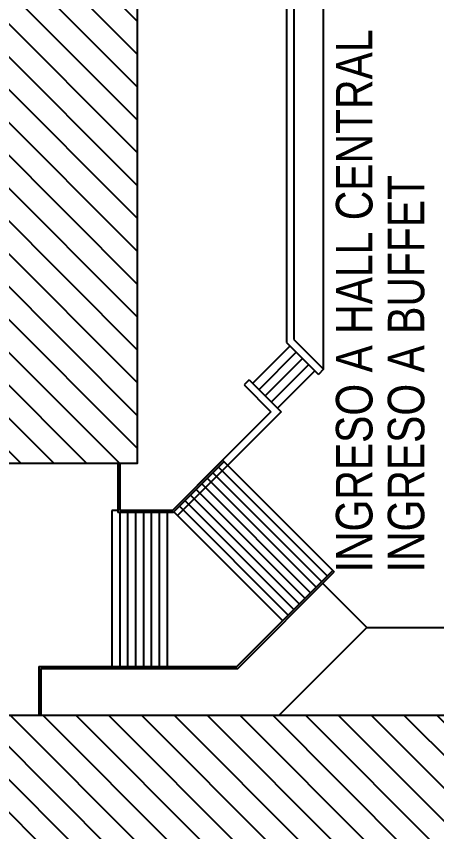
# Model space of a CAD drawing. Extents: x -30 to 1202, y 231 to 898.
# Drawn here: x 325.78 to 340.16, y 312.63 to 340.49 of the extents above; entities that cross this region are included whole.
import ezdxf

# ---------------------------------------------------------------- set-up
doc = ezdxf.new("R2010")
doc.units = 0
doc.header["$LTSCALE"] = 0.04
for name, color, linetype in [('LEYENDAS', 3, 'CONTINUOUS'), ('PISO', 1, 'CONTINUOUS'), ('PISOS', 1, 'CONTINUOUS'), ('PISOS1', 3, 'CONTINUOUS')]:
    doc.layers.add(name, color=color, linetype=linetype)
doc.styles.add('STYLE2', font='arial.ttf')

msp = doc.modelspace()

# ---------------------------------------------------------------- hatches: boundary and pattern name
at = {"layer": 'PISOS'}
h = msp.add_hatch(dxfattribs=at)
h.set_pattern_fill('ANSI31', color=256, scale=0.25, angle=90, style=0)
h.set_pattern_definition([(135, (489.3207, 232.5606), (-0.561266, -0.561266), [])])
h.paths.add_polyline_path([(318.741, 281.011), (318.741, 269.911), (365.221, 269.911), (365.221, 281.011)])
h.paths.add_polyline_path([(318.741, 292.111), (318.741, 281.011), (365.221, 281.011), (365.221, 292.111)])
h.paths.add_polyline_path([(312.371, 296.511), (310.571, 296.161), (310.571, 292.571), (312.371, 292.221), (319.121, 292.221), (320.921, 292.571), (320.921, 296.161), (319.121, 296.511)])
h.paths.add_polyline_path([(301.671, 316.611), (301.671, 308.261), (302.521, 308.261), (302.521, 303.161), (301.671, 303.161), (301.671, 296.611), (362.121, 296.611), (362.121, 303.161), (361.461, 303.161), (361.461, 308.261), (362.121, 308.261), (362.121, 316.611)])
h.paths.add_polyline_path([(311.721, 325.161), (309.721, 324.361), (309.721, 317.461), (311.721, 316.661), (321.721, 316.661), (323.721, 317.461), (323.721, 324.361), (321.721, 325.161)])
h.paths.add_polyline_path([(304.021, 373.361), (304.021, 368.961), (304.021, 325.211), (329.921, 325.211), (329.921, 373.361)])
h.paths.add_polyline_path([(311.521, 357.311), (311.521, 364.761), (322.421, 364.761), (322.421, 357.311)], flags=16)
h.paths.add_polyline_path([(329.971, 352.061), (329.971, 346.661), (341.071, 346.661), (341.071, 352.061)])
h.paths.add_polyline_path([(329.971, 357.461), (329.971, 352.061), (341.071, 352.061), (341.071, 357.461)])
h.paths.add_polyline_path([(329.971, 362.061), (329.971, 357.461), (341.071, 357.461), (341.071, 362.061)])
h.paths.add_polyline_path([(334.931, 346.661), (334.931, 344.261), (335.131, 344.261), (335.131, 344.152), (337.331, 344.152), (337.331, 344.261), (337.531, 344.261), (337.531, 346.661)])
h.paths.add_polyline_path([(341.121, 362.061), (341.121, 346.661), (362.121, 346.661), (362.121, 362.061)])

# ---------------------------------------------------------------- linework, layer by layer
at = {"layer": 'PISO'}
for p, q in [((335.021, 341.931), (335.021, 329.349)), ((335.271, 342.131), (335.271, 329.453)), ((336.294, 328.43), (336.294, 341.203)), ((335.021, 329.349), (336.117, 328.253)), ((335.271, 329.453), (336.294, 328.43)), ((335.144, 329.225), (333.872, 327.953)), ((335.357, 329.013), (334.084, 327.74)), ((335.569, 328.801), (334.296, 327.528)), ((335.781, 328.589), (334.508, 327.316)), ((335.993, 328.377), (334.72, 327.104)), ((336.294, 328.43), (336.117, 328.253)), ((333.748, 328.076), (333.571, 327.9)), ((333.748, 328.076), (334.844, 326.98)), ((333.571, 327.9), (334.49, 326.98)), ((334.49, 326.98), (331.121, 323.611)), ((334.844, 326.98), (331.297, 323.434)), ((329.251, 325.211), (329.251, 323.541)), ((329.321, 325.211), (329.321, 323.611)), ((331.121, 323.611), (332.839, 325.329)), ((331.15, 323.541), (332.888, 325.279)), ((332.839, 325.329), (336.657, 321.51)), ((332.507, 324.898), (336.226, 321.178)), ((332.698, 325.088), (336.417, 321.369)), ((332.316, 324.707), (336.035, 320.987)), ((331.934, 324.325), (335.653, 320.605)), ((332.125, 324.516), (335.844, 320.796)), ((331.743, 324.134), (335.462, 320.414)), ((331.552, 323.943), (335.271, 320.224)), ((329.051, 323.611), (329.051, 318.281)), ((329.251, 323.611), (329.051, 323.611)), ((331.15, 323.541), (329.251, 323.541)), ((331.121, 323.611), (329.321, 323.611)), ((329.321, 323.541), (329.321, 318.281)), ((329.591, 323.541), (329.591, 318.281)), ((329.861, 323.541), (329.861, 318.281)), ((330.131, 323.541), (330.131, 318.281)), ((330.401, 323.541), (330.401, 318.281)), ((330.671, 323.541), (330.671, 318.281)), ((330.941, 323.541), (330.941, 318.281)), ((331.17, 323.561), (334.89, 319.842)), ((331.361, 323.752), (335.081, 320.033)), ((333.328, 318.281), (336.608, 321.56)), ((333.357, 318.211), (336.657, 321.51)), ((337.771, 319.611), (336.264, 321.117)), ((337.771, 319.611), (334.771, 316.611)), ((337.771, 319.611), (349.357, 319.611)), ((326.551, 318.281), (333.328, 318.281)), ((326.551, 318.281), (326.551, 316.611)), ((326.621, 318.211), (333.357, 318.211)), ((326.621, 318.211), (326.621, 316.611))]:
    msp.add_line(p, q, dxfattribs=at)
at = {"layer": 'PISOS1'}
for points in [[(329.921, 373.361), (329.921, 325.211), (304.021, 325.211), (304.021, 373.361)], [(361.461, 308.261), (361.461, 303.161), (362.121, 303.161), (362.121, 296.611), (301.671, 296.611), (301.671, 303.161), (302.521, 303.161), (302.521, 308.261), (301.671, 308.261), (301.671, 316.611), (362.121, 316.611), (362.121, 308.261)]]:
    msp.add_lwpolyline(points, close=True, dxfattribs=at)

# ---------------------------------------------------------------- texts
at = {"layer": 'LEYENDAS', "style": 'STYLE2', "width": 0.8}
for s, p in [('INGRESO A HALL CENTRAL', (337.965, 321.492)), ('INGRESO A BUFFET', (339.739, 321.492))]:
    msp.add_text(s, height=1.25, rotation=90, dxfattribs=at).set_placement(p)

doc.saveas('drawing.dxf')
